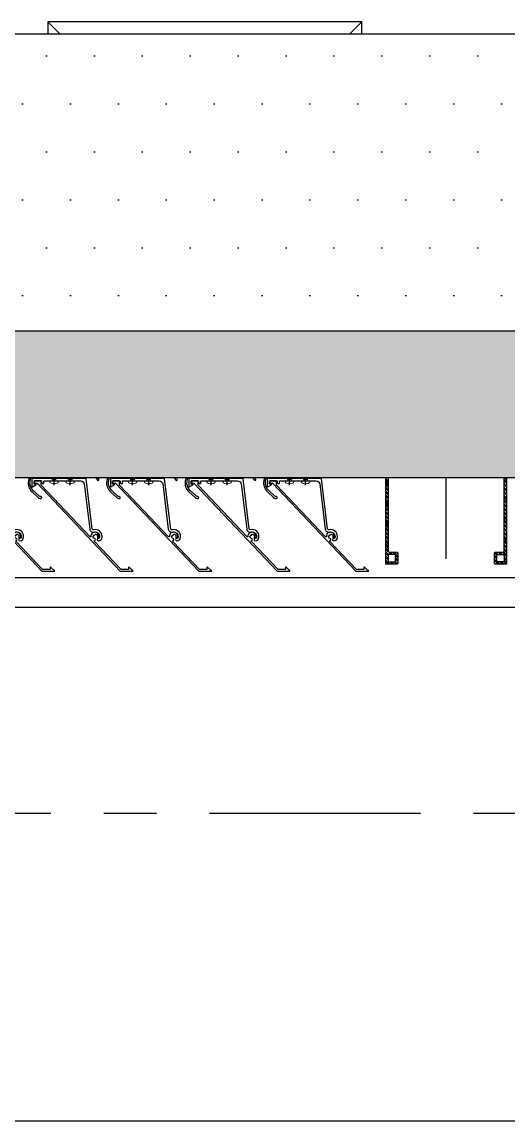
# Model space of a CAD drawing. Header units: millimetres. Extents: x -4391136 to -1798569, y -886572 to -291056.
# Drawn here: x -2460943 to -2460540, y -394066 to -393156 of the extents above; entities that cross this region are included whole.
import ezdxf
from ezdxf.enums import TextEntityAlignment as Align

# ---------------------------------------------------------------- set-up
doc = ezdxf.new("R2010")
doc.units = ezdxf.units.MM
doc.set_wipeout_variables(frame=1)
for name, pattern in [('CENTER', [50.8, 31.75, -6.35, 6.35, -6.35]), ('TA_GL_000.70000', [1.925, 0.7, -0.175, 0.175, -0.175, 0.7]), ('XKITLINE00', [0]), ('XKITLINE02', [4, 2, -2])]:
    doc.linetypes.add(name, pattern=pattern)
for name, color, linetype in [('000 - 0_SYM_DWG_GRID-BUBBLE_MAIN_COLOR_1', 7, 'Continuous'), ('000 - 0_SYM_DWG_GRIDLINE_MAIN_COLOR_251', 7, 'Continuous'), ('000 - GRID', 7, 'CENTER'), ('000 - STRUCTURE_STEEL_ACCESORIES_HATCH_', 7, 'Continuous'), ('000 - STRUCTURE_STEEL_ACCESORIES_HIDDEN_', 7, 'Continuous'), ('000 - STRUCTURE_STEEL_ACCESORIES_MAIN_COLOR_1', 7, 'Continuous'), ('000 - STRUCTURE_STEEL_FRAMING_CUT_COLOR_4', 7, 'Continuous'), ('000 - STRUCTURE_STEEL_FRAMING_HIDDEN_', 7, 'Continuous'), ('000 - STRUCTURE_STEEL_FRAMING_SUB_COLOR_2', 7, 'Continuous'), ('000 - STRUCTURE_STEEL_FRAMING_WIPEOUT_', 7, 'Continuous'), ('010 - ASPG_ACCESSORIES_MAIN_COLOR_1', 7, 'Continuous'), ('010 - ASPG_EXTR_MAIN_COLOR_2', 7, 'Continuous'), ('010 - ASPG_FLASHING_HATCH_', 7, 'Continuous'), ('010 - ASPG_FLASHING_MAIN_COLOR_2', 7, 'Continuous'), ('010 - ASPG_FLASHING_MAIN_COLOR_4', 7, 'Continuous'), ('010 - ASPG_FLASHING_WIPEOUT_', 7, 'Continuous'), ('010 - ASPG_FRAMING_CUT_COLOR_4', 7, 'Continuous'), ('010 - ASPG_FRAMING_HATCH_', 7, 'Continuous'), ('010 - ASPG_FRAMING_MAIN_COLOR_1', 7, 'Continuous'), ('010 - ASPG_FRAMING_MAIN_COLOR_2', 7, 'Continuous'), ('010 - ASPG_FRAMING_SUB_COLOR_2', 7, 'Continuous'), ('010 - ASPG_FRAMING_WIPEOUT_', 7, 'Continuous'), ('_PP-Dim', 7, 'Continuous'), ('BOLT & SCREW', 7, 'Continuous'), ('Center Line', 7, 'CENTER'), ('Xref-C-1-PP17-AR-2214-01-B$0$A-FLOR-E', 7, 'Continuous'), ('Xref-C-1-PP17-AR-2214-01-B$0$A-GLAZ-CURT', 7, 'Continuous'), ('Xref-C-1-PP17-AR-2214-01-B$0$A-ROOF', 7, 'Continuous'), ('Xref-C-1-PP17-AR-2214-01-B$0$A-ROOF-OTLN', 7, 'Continuous'), ('Xref-C-1-PP17-AR-2214-01-B$0$S-BEAM', 7, 'Continuous'), ('Xref-C-1-PP17-AR-2214-01-B$0$S-COLS', 7, 'Continuous'), ('Xref-C-1-PP17-AR-2214-01-B$0$WALL-E', 7, 'Continuous')]:
    doc.layers.add(name, color=color, linetype=linetype)
for name, color, linetype, plot in [('000 - STRUCTURE_STEEL_FRAMING_DEF_SUB', 7, 'Continuous', False), ('010 - ASPG_EXTR_DEF_SUB', 7, 'Continuous', False), ('010 - ASPG_FASTERN_DEF_SUB', 7, 'Continuous', False), ('010 - ASPG_FRAMING_DEF_SUB', 7, 'Continuous', False)]:
    doc.layers.add(name, color=color, linetype=linetype, plot=plot)
doc.layers.add('12-GRID', color=7, linetype='CENTER', lineweight=13)
doc.layers.add('SCREW', color=7, linetype='Continuous', lineweight=5)
doc.styles.add('Arial', font='arial.ttf', dxfattribs={"height": 1500})
doc.styles.add('TA', font='', dxfattribs={"height": 4.5})
doc.styles.get('TA').set_extended_font_data('Cordia New')
pattern_1 = [(270, (1257419.24324, -520041.6224), (0.65495992507, -1.1344238721), [0.7562825814, -1.5125651628]), (30, (1257419.24324, -520041.6224), (0.65495992936, 1.1344238696), [0.7562825814, -1.5125651628]), (330, (1257419.24324, -520041.6224), (1.30991985442, -2.48e-09), [-1.5125651628, 0.7562825814])]
pattern_2 = [(315, (1257419.4929, -520021.6224), (1.3369313545, 1.3369313545), []), (45, (1257419.4929, -520021.6224), (-1.3369313545, 1.3369313545), [])]
pattern_3 = [(270, (1257419.4425, -520043.9224), (0.65495992507, -1.1344238721), [0.7562825814, -1.5125651628]), (30, (1257419.4425, -520043.9224), (0.65495992936, 1.1344238696), [0.7562825814, -1.5125651628]), (330, (1257419.4425, -520043.9224), (1.30991985442, -2.48e-09), [-1.5125651628, 0.7562825814])]
pattern_4 = [(315, (1257419.1929, -520023.9224), (1.3369313545, 1.3369313545), []), (45, (1257419.1929, -520023.9224), (-1.3369313545, 1.3369313545), [])]

# ---------------------------------------------------------------- blocks, each defined once
blk = doc.blocks.new('*U1279')
at = {"layer": '000 - 0_SYM_DWG_GRIDLINE_MAIN_COLOR_251', "color": 7, "linetype": 'ByBlock', "ltscale": 5}
blk.add_line((30, 0), (-560.5, 0), dxfattribs=at)
at = {"color": 7, "style": 'TA', "flags": 1}
blk.add_attdef('LOCATION', (6, -6), '', height=4.5, rotation=270, dxfattribs=at)
at = {"layer": '000 - 0_SYM_DWG_GRID-BUBBLE_MAIN_COLOR_1', "color": 7, "style": 'Arial'}
blk.add_attdef('GRID-HEAD', text='', height=4, rotation=180, dxfattribs=at).set_placement((73.75, 0), align=Align.MIDDLE_CENTER)
blk = doc.blocks.new('W-1-PP17-ENT2_REV00_20260526-152343_LOPF_MAIN_DIMS')
at = {"layer": '000 - GRID', "color": 7, "linetype": 'TA_GL_000.70000', "xscale": 50.00000000000036, "yscale": 50.00000000000036, "zscale": 50.00000000000036, "rotation": 180}
blk.add_blockref('*U1279', (-26525, -10600), dxfattribs=at)
blk = doc.blocks.new('Xref-C-1-PP17-AR-2214-01-B$0$H-Wide Flange-Column - H100x100x17_2-V96-ENTRANCE 2 - LOWER ROOF FLOOR PLAN01-flat-1')
at = {"layer": 'Xref-C-1-PP17-AR-2214-01-B$0$S-COLS', "color": 7}
for p, q in [((258, -584.45), (250, -584.45)), ((250, -584.45), (250, -684.45)), ((258, -621.45), (258, -584.45)), ((350, -584.45), (342, -584.45)), ((342, -584.45), (342, -621.45)), ((350, -684.45), (350, -584.45)), ((332, -631.45), (268, -631.45)), ((268, -637.45), (332, -637.45)), ((258, -684.45), (258, -647.45)), ((342, -647.45), (342, -684.45)), ((250, -684.45), (258, -684.45)), ((342, -684.45), (350, -684.45))]:
    blk.add_line(p, q, dxfattribs=at)
for centre, start, end in [((268, -621.45), 180, 270), ((332, -621.45), 270, 0), ((268, -647.45), 90, 180), ((332, -647.45), 0, 90)]:
    blk.add_arc(centre, 10, start, end, dxfattribs=at)
blk = doc.blocks.new('Xref-C-1-PP17-AR-2214-01-B$0$DPA_Curved type B - Curved Type B-V33-ENTRANCE 2 - LOWER ROOF FLOOR PLAN01-flat-2')
at = {"layer": 'Xref-C-1-PP17-AR-2214-01-B$0$A-GLAZ-CURT', "color": 7}
for p, q in [((350, 815), (350, -685)), ((350, -685), (350, 815))]:
    blk.add_line(p, q, dxfattribs=at)
blk = doc.blocks.new('W-1-PP17-ENT2_REV00_20260526-152612_EX_LOPF-1')
at = {"layer": 'Xref-C-1-PP17-AR-2214-01-B$0$A-FLOR-E', "color": 7}
for p, q in [((-15935, -10055.01), (-12850, -10055.01)), ((-12700, -10205.01), (-19734.45, -10205.01))]:
    blk.add_line(p, q, dxfattribs=at)
at = {"layer": 'Xref-C-1-PP17-AR-2214-01-B$0$A-ROOF', "color": 7}
for p, q in [((-10434.45, -10205), (-19734.45, -10205)), ((-23134.45, -10405.01), (-10434.45, -10405.01))]:
    blk.add_line(p, q, dxfattribs=at)
at = {"layer": 'Xref-C-1-PP17-AR-2214-01-B$0$A-ROOF-OTLN', "color": 7}
for p, q in [((-10434.45, -10429.77), (-23159.21, -10429.77)), ((-10434.45, -10855.01), (-23584.45, -10855.01))]:
    blk.add_line(p, q, dxfattribs=at)
at = {"layer": 'Xref-C-1-PP17-AR-2214-01-B$0$S-BEAM', "color": 7}
blk.add_line((-19235, -10205.02), (470, -10205.02), dxfattribs=at)
at = {"layer": 'Xref-C-1-PP17-AR-2214-01-B$0$WALL-E', "color": 7}
for p, q in [((-15935, -10055.01), (-12850, -10055.01)), ((-12700, -10205.01), (-19734.45, -10205.01)), ((970, -10205), (-13435, -10205))]:
    blk.add_line(p, q, dxfattribs=at)
at = {"color": 7, "rotation": 270}
for name, p in [('Xref-C-1-PP17-AR-2214-01-B$0$H-Wide Flange-Column - H100x100x17_2-V96-ENTRANCE 2 - LOWER ROOF FLOOR PLAN01-flat-1', (-12800, -9855.01)), ('Xref-C-1-PP17-AR-2214-01-B$0$DPA_Curved type B - Curved Type B-V33-ENTRANCE 2 - LOWER ROOF FLOOR PLAN01-flat-2', (-12750, -9855.01))]:
    blk.add_blockref(name, p, dxfattribs=at)
blk = doc.blocks.new('000_ASPG_TYP_FILES_STRUCTURE_STEEL_BK')
at = {"layer": '000 - STRUCTURE_STEEL_ACCESORIES_HIDDEN_', "color": 7}
blk.add_lwpolyline([(0, 7), (5, 7), (5, -7), (0, -7)], close=True, dxfattribs=at)
at = {"layer": '000 - STRUCTURE_STEEL_ACCESORIES_MAIN_COLOR_1', "color": 7}
for points in [[(0, -30), (60, -30), (60, 30), (0, 30)], [(0, -30), (5, -30), (5, 30), (0, 30)]]:
    blk.add_lwpolyline(points, close=True, dxfattribs=at)
blk = doc.blocks.new('000_CKST_FAMELINE_STEEL_STRUCTURE-COLUMN_TOP_VIEW')
at = {"layer": '000 - STRUCTURE_STEEL_FRAMING_DEF_SUB', "color": 7, "linetype": 'XKITLINE00', "lineweight": 0}
for p, q in [((0, 76), (0, 104)), ((26, 90), (-26, 90)), ((0, 14), (0, -14)), ((26, 0), (-26, 0)), ((0, -76), (0, -104)), ((26, -90), (-26, -90))]:
    blk.add_line(p, q, dxfattribs=at)
at = {"layer": '000 - STRUCTURE_STEEL_FRAMING_SUB_COLOR_2', "color": 7}
for p, q in [((-70, 110), (-90, 130)), ((70, 110), (90, 130)), ((-70, -110), (-90, -130)), ((70, -110), (90, -130))]:
    blk.add_line(p, q, dxfattribs=at)
for points in [[(90, 130), (-90, 130), (-90, -130), (90, -130)], [(70, 110), (-70, 110), (-70, -110), (70, -110)]]:
    blk.add_lwpolyline(points, close=True, dxfattribs=at)
for points in [[(15, 83), (-15, 83, -0.414214), (-22, 90, -0.414214), (-15, 97), (15, 97, -0.414214), (22, 90), (22, 90, -0.414214)], [(15, -83), (-15, -83, 0.414214), (-22, -90, 0.414214), (-15, -97), (15, -97, 0.414214), (22, -90), (22, -90, 0.414214)]]:
    blk.add_lwpolyline(points, format="xyb", close=True, dxfattribs=at)
at = {"color": 7, "rotation": 270}
blk.add_blockref('000_ASPG_TYP_FILES_STRUCTURE_STEEL_BK', (0, -3), dxfattribs=at)
at = {"color": 7}
blk.add_wipeout([(50, 50), (50, -50), (170, -50), (170, 50)], dxfattribs=at).dxf.layer = '000 - STRUCTURE_STEEL_FRAMING_WIPEOUT_'
at = {"layer": '000 - STRUCTURE_STEEL_ACCESORIES_HATCH_'}
h = blk.add_hatch(dxfattribs=at)
h.set_pattern_fill('ANSI32', scale=25, angle=270)
h.set_pattern_definition([(315, (1524.514, 2469.062), (6.629126, 6.629126), []), (315, (1524.514, 2464.642), (6.629126, 6.629126), [])])
h.paths.add_polyline_path([(-50, -50), (-42, -50), (-42, -3), (42, -3), (42, -50), (50, -50), (50, 50), (42, 50), (42, 3), (-42, 3), (-42, 50), (-50, 50)])
at = {"layer": '000 - STRUCTURE_STEEL_FRAMING_CUT_COLOR_4', "color": 7, "lineweight": 0}
blk.add_lwpolyline([(-50, -50), (-42, -50), (-42, -3), (42, -3), (42, -50), (50, -50), (50, 50), (42, 50), (42, 3), (-42, 3), (-42, 50), (-50, 50)], close=True, dxfattribs=at)
at = {"layer": '000 - STRUCTURE_STEEL_FRAMING_DEF_SUB', "color": 7, "linetype": 'XKITLINE00', "lineweight": 0}
for p, q in [((110, 44), (110, 16)), ((96, 30), (124, 30)), ((110, -16), (110, -44)), ((96, -30), (124, -30))]:
    blk.add_line(p, q, dxfattribs=at)
at = {"layer": '000 - STRUCTURE_STEEL_FRAMING_HIDDEN_', "color": 7, "linetype": 'XKITLINE02', "ltscale": 4}
for p, q in [((56, -50), (56, 50)), ((50, 3), (170, 3)), ((50, -3), (170, -3))]:
    blk.add_line(p, q, dxfattribs=at)
at = {"layer": '000 - STRUCTURE_STEEL_FRAMING_SUB_COLOR_2', "color": 7}
for p, q in [((50, 3), (50, -3)), ((170, 3), (170, -3))]:
    blk.add_line(p, q, dxfattribs=at)
blk.add_lwpolyline([(50, 50), (50, -50), (170, -50), (170, 50)], close=True, dxfattribs=at)
for centre in [(110, 30), (110, -30)]:
    blk.add_circle(centre, 7, dxfattribs=at)
blk = doc.blocks.new('*U1994')
at = {"color": 7}
blk.add_wipeout([(0, 0), (5485, 0), (5485, 119.925), (0, 119.925)], dxfattribs=at).dxf.layer = '010 - ASPG_FRAMING_WIPEOUT_'
at = {"layer": '010 - ASPG_FRAMING_MAIN_COLOR_1', "color": 7}
for p, q in [((5485, 119.925), (0, 119.925)), ((0, 114.85), (5485, 114.85)), ((0, 109.54), (5485, 109.54)), ((0, 10.385), (5485, 10.385)), ((0, 5.31), (5485, 5.31)), ((0, 0), (5485, 0))]:
    blk.add_line(p, q, dxfattribs=at)
blk = doc.blocks.new('*U3395')
at = {"layer": '12-GRID', "color": 7, "linetype": 'CENTER'}
for p, q in [((0, -6.2), (0, 2.2)), ((-4.2, -2), (4.2, -2))]:
    blk.add_line(p, q, dxfattribs=at)
at = {"layer": 'BOLT & SCREW', "color": 7}
for p, q in [((-0.55, -1.77), (-1.77, -1.56)), ((-0.55, -2.23), (-1.77, -2.44)), ((-0.46, -1.77), (-0.88, -1.56)), ((-0.46, -2.23), (-0.88, -2.44)), ((-0.23, -1.45), (-0.44, -0.23)), ((-0.23, -1.54), (-0.44, -1.12)), ((-0.23, -2.46), (-0.44, -2.88)), ((-0.23, -2.55), (-0.44, -3.77)), ((0.23, -1.45), (0.44, -0.23)), ((0.23, -1.54), (0.44, -1.12)), ((0.44, -2.88), (0.23, -2.46)), ((0.23, -2.55), (0.44, -3.77)), ((0.46, -1.77), (0.88, -1.56)), ((0.46, -2.23), (0.88, -2.44)), ((0.55, -1.77), (1.77, -1.56)), ((0.55, -2.23), (1.77, -2.44))]:
    blk.add_line(p, q, dxfattribs=at)
for points in [[(-1.77, -1.56), (-0.88, -1.56, 0.414214), (-0.44, -1.12), (-0.44, -0.23), (0.44, -0.23), (0.44, -1.12, 0.414214), (0.88, -1.56), (1.77, -1.56), (1.77, -2.44), (0.88, -2.44, 0.414214), (0.44, -2.88), (0.44, -3.77), (-0.44, -3.77), (-0.44, -2.88, 0.414214), (-0.88, -2.44), (-1.77, -2.44)], [(0.23, -2.46, -0.414214), (0.46, -2.23), (0.55, -2.23), (0.55, -1.77), (0.46, -1.77, -0.414214), (0.23, -1.54), (0.23, -1.45), (-0.23, -1.45), (-0.23, -1.54, -0.414214), (-0.46, -1.77), (-0.55, -1.77), (-0.55, -2.23), (-0.46, -2.23, -0.414214), (-0.23, -2.46), (-0.23, -2.55), (0.23, -2.55)]]:
    blk.add_lwpolyline(points, format="xyb", close=True, dxfattribs=at)
blk.add_circle((0, -2), 3.5, dxfattribs=at)
blk = doc.blocks.new('000_ASPG_TYP_FILES_20260218-010703_FRAME_EXTR_')
at = {"layer": '010 - ASPG_FRAMING_HATCH_'}
h = blk.add_hatch(dxfattribs=at)
h.set_pattern_fill('ANSI32', scale=0.1, angle=180)
edge = h.paths.add_edge_path()
edge.add_line((2, 16), (2, 2))
edge.add_line((2, 2), (39.7, 2))
edge.add_arc((39.7, 1.7), 0.3, 0, 90, ccw=False)
edge.add_line((40, 1.7), (40, 0.3))
edge.add_arc((39.7, 0.3), 0.3, -90, 0, ccw=False)
edge.add_line((39.7, 0), (0.3, 0))
edge.add_arc((0.3, 0.3), 0.3, 180, 270, ccw=False)
edge.add_line((0, 0.3), (0, 17.7))
edge.add_arc((0.3, 17.7), 0.3, 90, 180, ccw=False)
edge.add_line((0.3, 18), (22.56, 18))
edge.add_arc((22.56, 18.5), 0.5, 270, 380.20955)
edge.add_arc((26.17, 19.83), 3.35, 182.06379, 200.20955, ccw=False)
edge.add_arc((23.58, 19.74), 0.76, 2.06379, 182.06379, ccw=False)
edge.add_arc((26.17, 19.83), 1.83, 182.06379, 447.93621)
edge.add_arc((26.26, 22.42), 0.76, 87.93621, 267.93621, ccw=False)
edge.add_arc((26.17, 19.83), 3.35, 69.79045, 87.93621, ccw=False)
edge.add_arc((27.5, 23.44), 0.5, 249.79045, 360)
edge.add_line((28, 23.44), (28, 26.68))
edge.add_line((28, 26.68), (28.5, 27.18))
edge.add_line((28.5, 27.18), (28, 27.68))
edge.add_line((28, 27.68), (28, 38.62))
edge.add_line((28, 38.62), (28.5, 39.12))
edge.add_line((28.5, 39.12), (28, 39.62))
edge.add_line((28, 39.62), (28, 42.86))
edge.add_arc((27.5, 42.86), 0.5, 0, 110.20955)
edge.add_arc((26.17, 46.47), 3.35, 272.06379, 290.20955, ccw=False)
edge.add_arc((26.26, 43.88), 0.76, 92.06379, 272.06379, ccw=False)
edge.add_arc((26.17, 46.47), 1.83, 272.06379, 537.93621)
edge.add_arc((23.58, 46.56), 0.76, 177.93621, 357.93621, ccw=False)
edge.add_arc((26.17, 46.47), 3.35, 159.79045, 177.93621, ccw=False)
edge.add_arc((22.56, 47.8), 0.5, 339.79045, 450)
edge.add_line((22.56, 48.3), (0.3, 48.3))
edge.add_arc((0.3, 48.6), 0.3, 180, 270, ccw=False)
edge.add_line((0, 48.6), (0, 60))
edge.add_arc((0.3, 60), 0.3, 90, 180, ccw=False)
edge.add_line((0.3, 60.3), (5, 60.3))
edge.add_line((5, 60.3), (5, 65))
edge.add_arc((5.3, 65), 0.3, 90, 180, ccw=False)
edge.add_line((5.3, 65.3), (30, 65.3))
edge.add_line((30, 65.3), (30, 63.6))
edge.add_arc((29.7, 63.6), 0.3, -90, 0, ccw=False)
edge.add_line((29.7, 63.3), (7.3, 63.3))
edge.add_arc((7.3, 63), 0.3, 90, 180)
edge.add_line((7, 63), (7, 58.3))
edge.add_line((7, 58.3), (2.3, 58.3))
edge.add_arc((2.3, 58), 0.3, 90, 180)
edge.add_line((2, 58), (2, 50.6))
edge.add_arc((2.3, 50.6), 0.3, 180, 270)
edge.add_line((2.3, 50.3), (29.7, 50.3))
edge.add_arc((29.7, 50), 0.3, 0, 90, ccw=False)
edge.add_line((30, 50), (30, 26.68))
edge.add_line((30, 26.68), (30, 16.3))
edge.add_arc((29.7, 16.3), 0.3, -90, 0, ccw=False)
edge.add_line((29.7, 16), (2, 16))
at = {"layer": '010 - ASPG_FRAMING_CUT_COLOR_4', "color": 7}
blk.add_lwpolyline([(2, 16), (2, 2), (39.7, 2, -0.414214), (40, 1.7), (40, 0.3, -0.414214), (39.7, 0), (0.3, 0, -0.414214), (0, 0.3), (0, 17.7, -0.414214), (0.3, 18), (22.56, 18, 0.52173), (23.03, 18.67, -0.079342), (22.82, 19.71, -1), (24.34, 19.76, 2.296346), (26.24, 21.66, -1), (26.29, 23.18, -0.079342), (27.33, 22.97, 0.52173), (28, 23.44), (28, 26.68), (28.5, 27.18), (28, 27.68), (28, 38.62), (28.5, 39.12), (28, 39.62), (28, 42.86, 0.52173), (27.33, 43.33, -0.079342), (26.29, 43.12, -1), (26.24, 44.64, 2.296346), (24.34, 46.54, -1), (22.82, 46.59, -0.079342), (23.03, 47.63, 0.52173), (22.56, 48.3), (0.3, 48.3, -0.414214), (0, 48.6), (0, 60, -0.414214), (0.3, 60.3), (5, 60.3), (5, 65, -0.414214), (5.3, 65.3), (30, 65.3), (30, 63.6, -0.414214), (29.7, 63.3), (7.3, 63.3, 0.414214), (7, 63), (7, 58.3), (2.3, 58.3, 0.414214), (2, 58), (2, 50.6, 0.414214), (2.3, 50.3), (29.7, 50.3, -0.414214), (30, 50), (30, 26.68), (30, 16.3, -0.414214), (29.7, 16)], format="xyb", close=True, dxfattribs=at)
at = {"color": 7}
for p in [(26.17, 48.47), (26.17, 21.83)]:
    blk.add_blockref('*U3395', p, dxfattribs=at)
blk = doc.blocks.new('*U3397')
at = {"layer": '010 - ASPG_FRAMING_HATCH_', "transparency": 33554585}
h = blk.add_hatch(dxfattribs=at)
h.set_pattern_fill('ANSI32', scale=0.25)
edge = h.paths.add_edge_path()
edge.add_line((2, -50), (2, -75))
edge.add_line((2, -75), (0, -75))
edge.add_line((0, -75), (0, -49))
edge.add_arc((1, -49), 1, 90, 180, ccw=False)
edge.add_line((1, -48), (63, -48))
edge.add_arc((63, -47), 1, 270, 360)
edge.add_line((64, -47), (64, 47))
edge.add_arc((63, 47), 1, 0, 90)
edge.add_line((63, 48), (1, 48))
edge.add_arc((1, 49), 1, 180, 270, ccw=False)
edge.add_line((0, 49), (0, 75))
edge.add_line((0, 75), (2, 75))
edge.add_line((2, 75), (2, 50))
edge.add_line((2, 50), (141, 50))
edge.add_line((141, 50), (141, 41))
edge.add_arc((140, 41), 1, 270, 360, ccw=False)
edge.add_line((140, 40), (132, 40))
edge.add_arc((132, 41), 1, 180, 270, ccw=False)
edge.add_line((131, 41), (131, 47))
edge.add_arc((130, 47), 1, 0, 90)
edge.add_line((130, 48), (67, 48))
edge.add_arc((67, 47), 1, 90, 180)
edge.add_line((66, 47), (66, -47))
edge.add_arc((67, -47), 1, 180, 270)
edge.add_line((67, -48), (130, -48))
edge.add_arc((130, -47), 1, 270, 360)
edge.add_line((131, -47), (131, -41))
edge.add_arc((132, -41), 1, 90, 180, ccw=False)
edge.add_line((132, -40), (140, -40))
edge.add_arc((140, -41), 1, 0, 90, ccw=False)
edge.add_line((141, -41), (141, -50))
edge.add_line((141, -50), (2, -50))
h.paths.add_polyline_path([(139, 48), (139, 42), (133, 42), (133, 48)], flags=16)
h.paths.add_polyline_path([(139, -48), (139, -42), (133, -42), (133, -48)], flags=16)
at = {"layer": '010 - ASPG_FRAMING_HATCH_'}
h = blk.add_hatch(dxfattribs=at)
h.set_pattern_fill('ANSI37', scale=0.595498, angle=-90)
h.set_pattern_definition(pattern_2)
edge = h.paths.add_edge_path()
edge.add_ellipse((57.77, 55), major_axis=(0, -5), ratio=0.644482, start_angle=0, end_angle=180)
edge.add_line((57.77, 60), (62, 60))
edge.add_arc((62, 60.3), 0.3, -90, 0)
edge.add_line((62.3, 60.3), (62.3, 61))
edge.add_line((62.3, 61), (61.8, 61.5))
edge.add_line((61.8, 61.5), (62.3, 62))
edge.add_line((62.3, 62), (61.8, 62.5))
edge.add_line((61.8, 62.5), (62.3, 63))
edge.add_line((62.3, 63), (61.8, 63.5))
edge.add_line((61.8, 63.5), (62.3, 64))
edge.add_line((62.3, 64), (62.3, 65))
edge.add_line((62.3, 65), (63.3, 65))
edge.add_line((63.3, 65), (63.8, 65.5))
edge.add_line((63.8, 65.5), (64.3, 65))
edge.add_line((64.3, 65), (64.8, 65.5))
edge.add_line((64.8, 65.5), (65.3, 65))
edge.add_line((65.3, 65), (65.8, 65.5))
edge.add_line((65.8, 65.5), (66.3, 65))
edge.add_line((66.3, 65), (67, 65))
edge.add_arc((67, 65.3), 0.3, -90, 0)
edge.add_line((67.3, 65.3), (67.3, 60))
edge.add_arc((77.2, 55), 11.09, 153.20373, 206.79627)
edge.add_line((67.3, 50), (57.77, 50))
h = blk.add_hatch(dxfattribs=at)
h.set_pattern_fill('ANSI37', scale=0.595498, angle=-90)
h.set_pattern_definition(pattern_4)
edge = h.paths.add_edge_path()
edge.add_ellipse((11.53, 55), major_axis=(0, -5), ratio=0.644482, start_angle=180, end_angle=360, ccw=False)
edge.add_line((11.53, 60), (2, 60))
edge.add_arc((-7.9, 55), 11.09, -26.79627, 26.79627, ccw=False)
edge.add_line((2, 50), (11.53, 50))
h = blk.add_hatch(dxfattribs=at)
h.set_pattern_fill('HONEY', scale=0.238199, angle=-90)
h.set_pattern_definition(pattern_3)
edge = h.paths.add_edge_path()
edge.add_ellipse((11.78, 55), major_axis=(0, -5), ratio=0.644482, start_angle=0, end_angle=360, ccw=False)
h = blk.add_hatch(dxfattribs=at)
h.set_pattern_fill('HONEY', scale=0.238199, angle=-90)
h.set_pattern_definition(pattern_1)
edge = h.paths.add_edge_path()
edge.add_ellipse((57.52, 55), major_axis=(0, -5), ratio=0.644482, start_angle=0, end_angle=360)
h = blk.add_hatch(dxfattribs=at)
h.set_pattern_fill('ANSI37', scale=0.595498, angle=-90)
h.set_pattern_definition(pattern_4)
edge = h.paths.add_edge_path()
edge.add_ellipse((11.53, -55), major_axis=(0, 5), ratio=0.644482, start_angle=0, end_angle=180)
edge.add_line((11.53, -60), (2, -60))
edge.add_arc((-7.9, -55), 11.09, 333.20373, 386.79627)
edge.add_line((2, -50), (11.53, -50))
h = blk.add_hatch(dxfattribs=at)
h.set_pattern_fill('HONEY', scale=0.238199, angle=-90)
h.set_pattern_definition(pattern_3)
edge = h.paths.add_edge_path()
edge.add_ellipse((11.78, -55), major_axis=(0, 5), ratio=0.644482, start_angle=0, end_angle=360)
h = blk.add_hatch(dxfattribs=at)
h.set_pattern_fill('HONEY', scale=0.238199, angle=-90)
h.set_pattern_definition(pattern_1)
edge = h.paths.add_edge_path()
edge.add_ellipse((57.52, -55), major_axis=(0, 5), ratio=0.644482, start_angle=0, end_angle=360, ccw=False)
h = blk.add_hatch(dxfattribs=at)
h.set_pattern_fill('ANSI37', scale=0.595498, angle=-90)
h.set_pattern_definition(pattern_2)
edge = h.paths.add_edge_path()
edge.add_ellipse((57.77, -55), major_axis=(0, 5), ratio=0.644482, start_angle=180, end_angle=360, ccw=False)
edge.add_line((57.77, -60), (62, -60))
edge.add_arc((62, -60.3), 0.3, 360, 450, ccw=False)
edge.add_line((62.3, -60.3), (62.3, -61))
edge.add_line((62.3, -61), (61.8, -61.5))
edge.add_line((61.8, -61.5), (62.3, -62))
edge.add_line((62.3, -62), (61.8, -62.5))
edge.add_line((61.8, -62.5), (62.3, -63))
edge.add_line((62.3, -63), (61.8, -63.5))
edge.add_line((61.8, -63.5), (62.3, -64))
edge.add_line((62.3, -64), (62.3, -65))
edge.add_line((62.3, -65), (63.3, -65))
edge.add_line((63.3, -65), (63.8, -65.5))
edge.add_line((63.8, -65.5), (64.3, -65))
edge.add_line((64.3, -65), (64.8, -65.5))
edge.add_line((64.8, -65.5), (65.3, -65))
edge.add_line((65.3, -65), (65.8, -65.5))
edge.add_line((65.8, -65.5), (66.3, -65))
edge.add_line((66.3, -65), (67, -65))
edge.add_arc((67, -65.3), 0.3, 360, 450, ccw=False)
edge.add_line((67.3, -65.3), (67.3, -60))
edge.add_arc((77.2, -55), 11.09, 153.20373, 206.79627, ccw=False)
edge.add_line((67.3, -50), (57.77, -50))
at = {"layer": '010 - ASPG_FASTERN_DEF_SUB', "color": 7}
blk.add_point((0, 0), dxfattribs=at)
at = {"layer": '010 - ASPG_FRAMING_CUT_COLOR_4', "color": 7}
blk.add_lwpolyline([(2, -50), (2, -75), (0, -75), (0, -49, -0.414214), (1, -48), (63, -48, 0.414214), (64, -47), (64, 47, 0.414214), (63, 48), (1, 48, -0.414214), (0, 49), (0, 75), (2, 75), (2, 50), (141, 50), (141, 41, -0.414214), (140, 40), (132, 40, -0.414214), (131, 41), (131, 47, 0.414214), (130, 48), (67, 48, 0.414214), (66, 47), (66, -47, 0.414214), (67, -48), (130, -48, 0.414214), (131, -47), (131, -41, -0.414214), (132, -40), (140, -40, -0.414214), (141, -41), (141, -50)], format="xyb", close=True, dxfattribs=at)
for points in [[(139, 48), (139, 42), (133, 42), (133, 48)], [(139, -48), (139, -42), (133, -42), (133, -48)]]:
    blk.add_lwpolyline(points, close=True, dxfattribs=at)
at = {"layer": '010 - ASPG_FRAMING_DEF_SUB', "color": 7, "transparency": 33554508}
blk.add_line((136.5, 0), (-4.5, 0), dxfattribs=at)
at = {"layer": '010 - ASPG_FRAMING_DEF_SUB', "color": 7, "transparency": 33554457}
for points in [[(54.3, 50), (67.3, 50), (67.3, 65.5), (54.3, 65.5)], [(2, 50), (15, 50), (15, 60), (2, 60)], [(2, -50), (15, -50), (15, -60), (2, -60)], [(54.3, -50), (67.3, -50), (67.3, -65.5), (54.3, -65.5)]]:
    blk.add_lwpolyline(points, close=True, dxfattribs=at)
at = {"layer": '010 - ASPG_FRAMING_SUB_COLOR_2', "color": 7}
for points in [[(57.52, 50), (67.3, 50, -0.238199), (67.3, 60), (67.3, 65.3, -0.414214), (67, 65), (66.3, 65), (65.8, 65.5), (65.3, 65), (64.8, 65.5), (64.3, 65), (63.8, 65.5), (63.3, 65), (62.3, 65), (62.3, 64), (61.8, 63.5), (62.3, 63), (61.8, 62.5), (62.3, 62), (61.8, 61.5), (62.3, 61), (62.3, 60.3, -0.414214), (62, 60), (57.52, 60)], [(11.78, 50), (2, 50, 0.238199), (2, 60), (11.78, 60)], [(11.78, -50), (2, -50, -0.238199), (2, -60), (11.78, -60)], [(57.52, -50), (67.3, -50, 0.238199), (67.3, -60), (67.3, -65.3, 0.414214), (67, -65), (66.3, -65), (65.8, -65.5), (65.3, -65), (64.8, -65.5), (64.3, -65), (63.8, -65.5), (63.3, -65), (62.3, -65), (62.3, -64), (61.8, -63.5), (62.3, -63), (61.8, -62.5), (62.3, -62), (61.8, -61.5), (62.3, -61), (62.3, -60.3, 0.414214), (62, -60), (57.52, -60)]]:
    blk.add_lwpolyline(points, format="xyb", dxfattribs=at)
at = {"layer": '010 - ASPG_FRAMING_SUB_COLOR_2', "color": 7, "extrusion": (0, 0, -1)}
for centre, major_axis in [((11.78, 55), (0, -5)), ((57.52, -55), (0, 5))]:
    blk.add_ellipse(centre, major_axis=major_axis, ratio=0.644482, dxfattribs=at)
at = {"layer": '010 - ASPG_FRAMING_SUB_COLOR_2', "color": 7}
for centre, major_axis in [((57.52, 55), (0, -5)), ((11.78, -55), (0, 5))]:
    blk.add_ellipse(centre, major_axis=major_axis, ratio=0.644482, dxfattribs=at)
blk = doc.blocks.new('PZG35-9D5')
at = {"layer": 'Center Line', "color": 7}
blk.add_line((0, 3.73), (0, -10.53), dxfattribs=at)
at = {"layer": 'SCREW', "color": 7}
for p, q in [((-1.4, 0), (-1.4, -1.09)), ((1.4, 0), (1.4, -0.59)), ((-1.85, -1.4), (1.85, -0.9)), ((-1.85, -1.4), (-1.4, -1.09)), ((-1.85, -1.4), (-1.4, -1.71)), ((-1.85, -2.7), (1.85, -2.2)), ((-1.85, -2.7), (-1.4, -2.39)), ((-1.85, -2.7), (-1.4, -3.01)), ((-1.85, -4), (-1.4, -3.69)), ((-1.85, -4), (-0.99, -3.88)), ((-1.85, -4), (-1.4, -4.31)), ((-1.4, -1.09), (1.4, -0.59)), ((-1.4, -1.71), (1.4, -1.21)), ((-1.4, -1.71), (-1.4, -2.39)), ((-1.4, -2.39), (1.4, -1.89)), ((-1.4, -3.01), (1.4, -2.51)), ((-1.4, -3.01), (-1.4, -3.69)), ((-1.4, -3.69), (-0.84, -3.59)), ((-1.4, -4.31), (-1.18, -4.27)), ((-1.4, -4.31), (-1.4, -8.1)), ((0, -9.5), (-1.4, -8.1)), ((0, -9.5), (1.4, -8.1)), ((0.56, -3.34), (1.4, -3.19)), ((0.71, -3.65), (1.85, -3.5)), ((0.71, -3.93), (1.4, -3.81)), ((0.71, -4.61), (1.4, -4.49)), ((0.71, -4.95), (1.85, -4.8)), ((0.71, -5.23), (1.4, -5.11)), ((1.85, -0.9), (1.4, -0.59)), ((1.85, -0.9), (1.4, -1.21)), ((1.4, -1.21), (1.4, -1.89)), ((1.85, -2.2), (1.4, -1.89)), ((1.85, -2.2), (1.4, -2.51)), ((1.4, -2.51), (1.4, -3.19)), ((1.85, -3.5), (1.4, -3.19)), ((1.85, -3.5), (1.4, -3.81)), ((1.4, -3.81), (1.4, -4.49)), ((1.85, -4.8), (1.4, -4.49)), ((1.85, -4.8), (1.4, -5.11)), ((1.4, -5.11), (1.4, -8.1))]:
    blk.add_line(p, q, dxfattribs=at)
blk.add_lwpolyline([(0, -9.5), (0.71, -5.23), (0.71, -3.6, 0.417657), (0.41, -3.3, 0.108102), (-0.84, -3.59), (-1.4, -4.7)], format="xyb", dxfattribs=at)
blk = doc.blocks.new('*U3396')
at = {"layer": 'SCREW', "color": 7}
blk.add_lwpolyline([(3.03, 1.78, 0.09906), (0.8, 2.55), (0.8, 2.27), (-0.8, 2.27), (-0.8, 2.55, 0.09906), (-3.03, 1.78, 0.266588), (-3.5, 0.96), (-3.5, 0.2, 0.414214), (-3.3, 0), (3.3, 0, 0.414214), (3.5, 0.2), (3.5, 0.96, 0.266588)], format="xyb", close=True, dxfattribs=at)
blk.add_blockref('PZG35-9D5', (0, 0), dxfattribs=at)
blk = doc.blocks.new('*U3399')
at = {"color": 7}
blk.add_point((0, 0), dxfattribs=at)
at = {"layer": '010 - ASPG_ACCESSORIES_MAIN_COLOR_1', "color": 7}
blk.add_lwpolyline([(-39.7, -0.6, 0.414214), (-40, -0.9), (-40, -7.37, 0.57735), (-39.65, -7.57), (-36.64, -5.83, 0.767327), (-36.79, -5.3), (-37.9, -5.3, -0.414214), (-38.2, -5), (-38.2, -2.8, -0.414214), (-38, -2.6), (-32.18, -2.6, -0.388879), (-31.98, -2.78), (-31.85, -4.34, 0.388879), (-31.35, -4.8), (-30.3, -4.8, 0.414214), (-30, -4.5), (-30, -2.9, -0.414214), (-29.7, -2.6), (0.41, -2.6, -0.378969), (3.39, -5.24), (7.95, -42.52, 0.446593), (11.62, -45.08, -0.489802), (16.08, -48.68), (16.06, -49.36, -0.18248), (15.8, -50.02, -0.267949), (15.33, -50.17, 1.122115), (15.1, -52.34, 0.405004), (18.06, -49.4), (18.08, -48.72, 0.489805), (11.16, -43.13, -0.446597), (9.94, -42.28), (4.87, -0.85, 0.364176), (4.57, -0.6)], format="xyb", close=True, dxfattribs=at)
at = {"layer": '010 - ASPG_EXTR_DEF_SUB', "color": 7}
for p in [(-40, -0.5), (43.44, -76.9), (43.44, -77.5)]:
    blk.add_point(p, dxfattribs=at)
at = {"layer": '010 - ASPG_EXTR_MAIN_COLOR_2', "color": 7}
blk.add_lwpolyline([(11.37, -48.15), (11.47, -47.44), (12.18, -47.56), (12.29, -46.79, -0.535538), (14.19, -49.17, 0.991572), (15.66, -49.58, 1.157025), (8.79, -48.77, -0.688558), (8.27, -48.99), (-17.14, -22.17), (-32.34, -6.13), (-32.34, -2.9, 0.414312), (-32.64, -2.6), (-37.54, -2.6, 0.414116), (-37.84, -2.9), (-37.84, -4.3, 0.414214), (-37.54, -4.6), (-35.99, -4.6, -0.205895), (-35.77, -4.69), (33.23, -77.5), (43.14, -77.5, 0.668179), (43.36, -76.99), (40.52, -74.15, 0.668179), (40.01, -74.36), (40.01, -76), (33.87, -76), (11.86, -52.78, -0.558354), (12.08, -51.95, 0.766275), (12.04, -50.39, -0.438583), (10.71, -48.05)], format="xyb", close=True, dxfattribs=at)
at = {"layer": 'SCREW', "color": 7, "rotation": 180}
for p in [(-21.65, -2.5), (-8.24, -2.5)]:
    blk.add_blockref('*U3396', p, dxfattribs=at)
blk = doc.blocks.new('*U3050')
at = {"color": 7}
blk.add_wipeout([(1440, 4), (60, 4), (60, 69.3), (1440, 69.3)], dxfattribs=at).dxf.layer = '010 - ASPG_FRAMING_WIPEOUT_'
at = {"layer": '010 - ASPG_FRAMING_MAIN_COLOR_2', "color": 7}
blk.add_lwpolyline([(1410, 69.3), (90, 69.3), (90, 6), (1410, 6)], close=True, dxfattribs=at)
at = {"layer": '010 - ASPG_FRAMING_SUB_COLOR_2', "color": 7}
for points in [[(1440, 4), (60, 4), (60, 69.3), (1440, 69.3)], [(60, 2), (60, 4), (1440, 4), (1440, 2)]]:
    blk.add_lwpolyline(points, close=True, dxfattribs=at)
at = {"color": 7, "xscale": -1, "rotation": 180}
for p in [(1131.77, 69.3), (1196.77, 69.3), (1261.77, 69.3), (1326.77, 69.3), (1391.77, 69.3)]:
    blk.add_blockref('*U3399', p, dxfattribs=at)
at = {"color": 7, "transparency": 33554559, "xscale": -1, "rotation": 270}
for p in [(0, 0), (1500, 0)]:
    blk.add_blockref('*U3397', p, dxfattribs=at)
at = {"color": 7, "xscale": -1}
blk.add_blockref('000_ASPG_TYP_FILES_20260218-010703_FRAME_EXTR_', (1440, 4), dxfattribs=at)
blk = doc.blocks.new('W-1-PP17-ENT2_REV00_20260528-225335_ASPG_UPPF')
at = {"color": 7, "rotation": 270}
blk.add_blockref('000_CKST_FAMELINE_STEEL_STRUCTURE-COLUMN_TOP_VIEW', (-13635, -10035), dxfattribs=at)
at = {"color": 7, "xscale": -1, "zscale": -1, "rotation": 180}
blk.add_blockref('*U3050', (-13435, -10253), dxfattribs=at)
at = {"color": 7}
blk.add_blockref('*U1994', (-16285, -10205), dxfattribs=at)
at = {"color": 7, "xscale": -1, "zscale": -1, "rotation": 180}
blk.add_blockref('*U3050', (-14935, -10253), dxfattribs=at)
blk = doc.blocks.new('*U3043')
at = {"layer": '010 - ASPG_EXTR_DEF_SUB', "color": 7}
for p in [(1040, 0), (1105, 0), (1170, 0), (1235, 0)]:
    blk.add_point(p, dxfattribs=at)
at = {"layer": '010 - ASPG_EXTR_MAIN_COLOR_2', "color": 7}
blk.add_lwpolyline([(1029.8, 14.29, -0.014998), (1036.92, 21.45, -0.738349), (1039.92, 19.76, 0.004917), (1036.81, 4.8, 0.263611), (1039.88, -4.46), (1045, -9.08, 0.125884), (1046.27, -9.75, 0.044275), (1047.09, -9.87, 1.107655), (1047.13, -8.33, -0.215596), (1046.02, -7.99), (1040.89, -3.35, -0.263611), (1038.28, 4.51, -0.004855), (1041.34, 19.26, 0.23396), (1040.82, 21.95, -0.24081), (1040.71, 24.9, -0.104157), (1040.78, 25), (1042.99, 26.93, -0.229021), (1045.7, 26.89, -0.381721), (1050.27, 9.07, 0.977382), (1051.62, 8.41, 0.361105), (1047.41, 27.5, -0.496126), (1047.44, 30.69, 0.003188), (1049.06, 31.9, -0.002827), (1050.56, 33.07, 0.077048), (1083.74, 68.44, -0.247674), (1083.99, 68.57), (1085.98, 68.57, -0.044131), (1086.47, 68.5, -0.125846), (1088.96, 67.21, -0.098851), (1089.82, 66.03, -0.205828), (1089.79, 61.2, -0.115116), (1086.37, 57.18, 0.822373), (1087.46, 56.1, 0.109185), (1091.15, 60.56, 0.208323), (1091.19, 66.64, 0.100528), (1089.97, 68.32, 0.145116), (1086.29, 70.07), (1070.76, 70.07, 0.433659), (1070.46, 69.75), (1070.84, 63.96, 0.082069), (1070.86, 63.87, 0.720654), (1072.33, 63.97, 0.079224), (1072.34, 64.07), (1072.07, 68.14, -0.433659), (1072.47, 68.57), (1080.86, 68.57, -0.607385), (1081.35, 67.62, -0.045829), (1062.78, 45.76, -0.560492), (1062.29, 45.89, 0.31786), (1059.21, 48.24, 0.953288), (1059.08, 46.72, -2.423004), (1057.26, 44.89, 0.952315), (1055.74, 44.76, 0.300821), (1057.89, 41.76, -0.560492), (1057.98, 41.25, -0.019425), (1048.62, 33.46, -0.552501), (1048.15, 33.64, 0.344461), (1044.99, 36.3, 0.952015), (1044.86, 34.78, -2.423186), (1043.04, 32.95, 0.952015), (1041.52, 32.82, 0.2854), (1043.49, 29.89, -0.553378), (1043.56, 29.38, 0.030674), (1028.46, 15.06, 0.4171)], format="xyb", dxfattribs=at)
for points in [[(1135.76, 70.07, 0.433659), (1135.46, 69.75), (1135.84, 63.96, 0.082069), (1135.86, 63.87, 0.720654), (1137.33, 63.97, 0.079224), (1137.34, 64.07), (1137.07, 68.14, -0.433659), (1137.47, 68.57), (1145.86, 68.57, -0.607385), (1146.35, 67.62, -0.045829), (1127.78, 45.76, -0.560492), (1127.29, 45.89, 0.31786), (1124.21, 48.24, 0.953288), (1124.08, 46.72, -2.423004), (1122.26, 44.89, 0.952315), (1120.74, 44.76, 0.300821), (1122.89, 41.76, -0.560492), (1122.98, 41.25, -0.019425), (1113.62, 33.46, -0.552501), (1113.15, 33.64, 0.344461), (1109.99, 36.3, 0.952015), (1109.86, 34.78, -2.423186), (1108.04, 32.95, 0.952015), (1106.52, 32.82, 0.2854), (1108.49, 29.89, -0.553378), (1108.56, 29.38, 0.030674), (1093.46, 15.06, 0.4171), (1094.11, 5.27, 0.935553), (1095.1, 6.41, -0.43441), (1094.8, 14.29, -0.014998), (1101.92, 21.45, -0.738349), (1104.92, 19.76, 0.004917), (1101.81, 4.8, 0.263611), (1104.88, -4.46), (1110, -9.08, 0.125884), (1111.27, -9.75, 0.044275), (1112.09, -9.87, 1.107655), (1112.13, -8.33, -0.215596), (1111.02, -7.99), (1105.89, -3.35, -0.263611), (1103.28, 4.51, -0.004855), (1106.34, 19.26, 0.23396), (1105.82, 21.95, -0.24081), (1105.71, 24.9, -0.104157), (1105.78, 25), (1107.99, 26.93, -0.229021), (1110.7, 26.89, -0.381721), (1115.27, 9.07, 0.977382), (1116.62, 8.41, 0.361105), (1112.41, 27.5, -0.496126), (1112.44, 30.69, 0.003188), (1114.06, 31.9, -0.002827), (1115.56, 33.07, 0.077048), (1148.74, 68.44, -0.247674), (1148.99, 68.57), (1150.98, 68.57, -0.044131), (1151.47, 68.5, -0.125846), (1153.96, 67.21, -0.098851), (1154.82, 66.03, -0.205828), (1154.79, 61.2, -0.115116), (1151.37, 57.18, 0.822373), (1152.46, 56.1, 0.109185), (1156.15, 60.56, 0.208323), (1156.19, 66.64, 0.100528), (1154.97, 68.32, 0.145116), (1151.29, 70.07)], [(1200.76, 70.07, 0.433659), (1200.46, 69.75), (1200.84, 63.96, 0.082069), (1200.86, 63.87, 0.720654), (1202.33, 63.97, 0.079224), (1202.34, 64.07), (1202.07, 68.14, -0.433659), (1202.47, 68.57), (1210.86, 68.57, -0.607385), (1211.35, 67.62, -0.045829), (1192.78, 45.76, -0.560492), (1192.29, 45.89, 0.31786), (1189.21, 48.24, 0.953288), (1189.08, 46.72, -2.423004), (1187.26, 44.89, 0.952315), (1185.74, 44.76, 0.300821), (1187.89, 41.76, -0.560492), (1187.98, 41.25, -0.019425), (1178.62, 33.46, -0.552501), (1178.15, 33.64, 0.344461), (1174.99, 36.3, 0.952015), (1174.86, 34.78, -2.423186), (1173.04, 32.95, 0.952015), (1171.52, 32.82, 0.2854), (1173.49, 29.89, -0.553378), (1173.56, 29.38, 0.030674), (1158.46, 15.06, 0.4171), (1159.11, 5.27, 0.935553), (1160.1, 6.41, -0.43441), (1159.8, 14.29, -0.014998), (1166.92, 21.45, -0.738349), (1169.92, 19.76, 0.004917), (1166.81, 4.8, 0.263611), (1169.88, -4.46), (1175, -9.08, 0.125884), (1176.27, -9.75, 0.044275), (1177.09, -9.87, 1.107655), (1177.13, -8.33, -0.215596), (1176.02, -7.99), (1170.89, -3.35, -0.263611), (1168.28, 4.51, -0.004855), (1171.34, 19.26, 0.23396), (1170.82, 21.95, -0.24081), (1170.71, 24.9, -0.104157), (1170.78, 25), (1172.99, 26.93, -0.229021), (1175.7, 26.89, -0.381721), (1180.27, 9.07, 0.977382), (1181.62, 8.41, 0.361105), (1177.41, 27.5, -0.496126), (1177.44, 30.69, 0.003188), (1179.06, 31.9, -0.002827), (1180.56, 33.07, 0.077048), (1213.74, 68.44, -0.247674), (1213.99, 68.57), (1215.98, 68.57, -0.044131), (1216.47, 68.5, -0.125846), (1218.96, 67.21, -0.098851), (1219.82, 66.03, -0.205828), (1219.79, 61.2, -0.115116), (1216.37, 57.18, 0.822373), (1217.46, 56.1, 0.109185), (1221.15, 60.56, 0.208323), (1221.19, 66.64, 0.100528), (1219.97, 68.32, 0.145116), (1216.29, 70.07)], [(1265.76, 70.07, 0.433659), (1265.46, 69.75), (1265.84, 63.96, 0.082069), (1265.86, 63.87, 0.720654), (1267.33, 63.97, 0.079224), (1267.34, 64.07), (1267.07, 68.14, -0.433659), (1267.47, 68.57), (1275.86, 68.57, -0.607385), (1276.35, 67.62, -0.045829), (1257.78, 45.76, -0.560492), (1257.29, 45.89, 0.31786), (1254.21, 48.24, 0.953288), (1254.08, 46.72, -2.423004), (1252.26, 44.89, 0.952315), (1250.74, 44.76, 0.300821), (1252.89, 41.76, -0.560492), (1252.98, 41.25, -0.019425), (1243.62, 33.46, -0.552501), (1243.15, 33.64, 0.344461), (1239.99, 36.3, 0.952015), (1239.86, 34.78, -2.423186), (1238.04, 32.95, 0.952015), (1236.52, 32.82, 0.2854), (1238.49, 29.89, -0.553378), (1238.56, 29.38, 0.030674), (1223.46, 15.06, 0.4171), (1224.11, 5.27, 0.935553), (1225.1, 6.41, -0.43441), (1224.8, 14.29, -0.014998), (1231.92, 21.45, -0.738349), (1234.92, 19.76, 0.004917), (1231.81, 4.8, 0.263611), (1234.88, -4.46), (1240, -9.08, 0.125884), (1241.27, -9.75, 0.044275), (1242.09, -9.87, 1.107655), (1242.13, -8.33, -0.215596), (1241.02, -7.99), (1235.89, -3.35, -0.263611), (1233.28, 4.51, -0.004855), (1236.34, 19.26, 0.23396), (1235.82, 21.95, -0.24081), (1235.71, 24.9, -0.104157), (1235.78, 25), (1237.99, 26.93, -0.229021), (1240.7, 26.89, -0.381721), (1245.27, 9.07, 0.977382), (1246.62, 8.41, 0.361105), (1242.41, 27.5, -0.496126), (1242.44, 30.69, 0.003188), (1244.06, 31.9, -0.002827), (1245.56, 33.07, 0.077048), (1278.74, 68.44, -0.247674), (1278.99, 68.57), (1280.98, 68.57, -0.044131), (1281.47, 68.5, -0.125846), (1283.96, 67.21, -0.098851), (1284.82, 66.03, -0.205828), (1284.79, 61.2, -0.115116), (1281.37, 57.18, 0.822373), (1282.46, 56.1, 0.109185), (1286.15, 60.56, 0.208323), (1286.19, 66.64, 0.100528), (1284.97, 68.32, 0.145116), (1281.29, 70.07)]]:
    blk.add_lwpolyline(points, format="xyb", close=True, dxfattribs=at)
at = {"color": 7, "rotation": 179.999999999989}
for p in [(1059.09, 42.89), (1124.09, 42.89), (1189.09, 42.89), (1254.09, 42.89), (1044.87, 30.95), (1109.87, 30.95), (1174.87, 30.95), (1239.87, 30.95)]:
    blk.add_blockref('*U3395', p, dxfattribs=at)
blk = doc.blocks.new('*U3060')
at = {"color": 7}
blk.add_wipeout([(0, -52), (3000, -52), (3000, -298), (0, -298)], dxfattribs=at).dxf.layer = '010 - ASPG_FLASHING_WIPEOUT_'
at = {"layer": '010 - ASPG_FLASHING_HATCH_'}
h = blk.add_hatch(dxfattribs=at)
h.set_pattern_fill('DOTS', scale=0.5)
h.set_pattern_definition([(0, (0, 0), (19.84375, 39.6875), [0, -39.6875])])
h.paths.add_polyline_path([(0, -52), (3000, -52), (3000, -298), (0, -298)])
at = {"layer": '010 - ASPG_FLASHING_MAIN_COLOR_2', "color": 7}
blk.add_lwpolyline([(0, -52), (3000, -52), (3000, -298), (0, -298)], close=True, dxfattribs=at)
at = {"color": 7}
blk.add_wipeout([(0, 69.3), (3000, 69.3), (3000, -52), (0, -52)], dxfattribs=at).dxf.layer = '010 - ASPG_FLASHING_WIPEOUT_'
at = {"layer": '010 - ASPG_FLASHING_HATCH_'}
h = blk.add_hatch(dxfattribs=at)
h.set_pattern_fill('DOTS', scale=0.1)
h.set_pattern_definition([(0, (0, 0), (3.96875, 7.9375), [0, -7.9375])])
h.paths.add_polyline_path([(0, 69.3), (3000, 69.3), (3000, -52), (0, -52)])
at = {"layer": '010 - ASPG_FLASHING_MAIN_COLOR_4', "color": 7}
blk.add_lwpolyline([(0, 69.3), (3000, 69.3), (3000, -52), (0, -52)], close=True, dxfattribs=at)

msp = doc.modelspace()

# ---------------------------------------------------------------- block references
at = {"layer": '_PP-Dim', "color": 7}
msp.add_blockref('W-1-PP17-ENT2_REV00_20260526-152343_LOPF_MAIN_DIMS', (-2447156.51, -383210.87), dxfattribs=at)

# ---------------------------------------------------------------- next in the draw order: block references
at = {"color": 7}
msp.add_blockref('W-1-PP17-ENT2_REV00_20260528-225335_ASPG_UPPF', (-2447156.51, -383210.87), dxfattribs=at)

# ---------------------------------------------------------------- next in the draw order: block references
msp.add_blockref('*U3043', (-2461974.51, -393540.54), dxfattribs=at)

# ---------------------------------------------------------------- next in the draw order: block references
at = {"layer": '_PP-Dim', "color": 7}
msp.add_blockref('W-1-PP17-ENT2_REV00_20260526-152612_EX_LOPF-1', (-2447156.51, -383210.87), dxfattribs=at)

# ---------------------------------------------------------------- next in the draw order: block references
at = {"color": 7, "xscale": -1, "rotation": 180}
msp.add_blockref('*U3060', (-2462091.51, -393463.87), dxfattribs=at)

doc.saveas('drawing.dxf')
